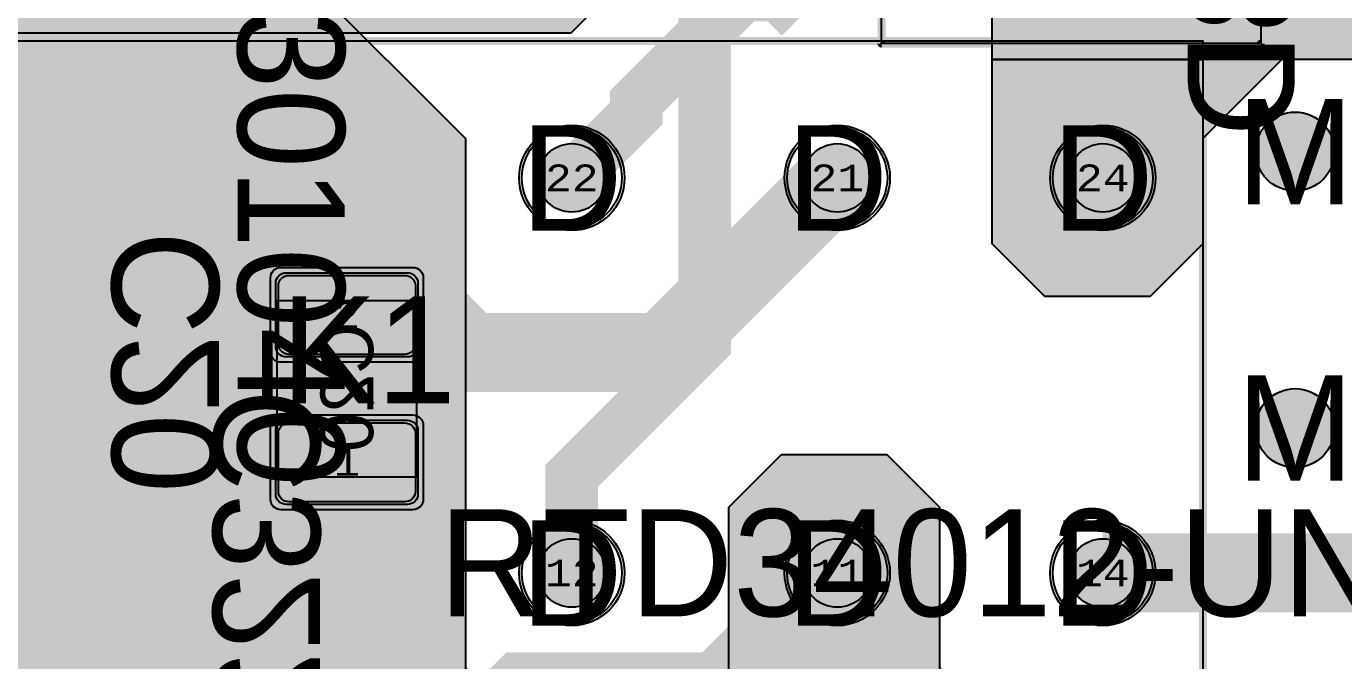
# Model space of a CAD drawing. Extents: x -19 to 284, y -54 to 100.
# Drawn here: x 28.17 to 53.17, y 43.09 to 55.13 of the extents above; entities that cross this region are included whole.
import ezdxf
from ezdxf.enums import TextEntityAlignment as Align

# ---------------------------------------------------------------- set-up
doc = ezdxf.new("R2010")
doc.units = 0
doc.header["$MEASUREMENT"] = 0
for name, color, linetype in [('ASSEMBLY_OUTLINES_BTM', 191, 'CONTINUOUS'), ('ASSEMBLY_OUTLINES_TOP', 102, 'CONTINUOUS'), ('ASSEMBLY_PART_NUMBERS_BTM', 191, 'CONTINUOUS'), ('ASSEMBLY_PART_NUMBERS_TOP', 102, 'CONTINUOUS'), ('ASSEMBLY_REF_DES_BTM', 191, 'CONTINUOUS'), ('ASSEMBLY_REF_DES_TOP', 102, 'CONTINUOUS'), ('DRILL_DRAWING', 21, 'CONTINUOUS'), ('GENERATED_SILKSCREEN_BTM', 255, 'CONTINUOUS'), ('GENERATED_SILKSCREEN_TOP', 140, 'CONTINUOUS'), ('MOUNTING_HOLES_LAYER_BOT17', 42, 'CONTINUOUS'), ('MOUNTING_HOLES_LAYER_TOP', 42, 'CONTINUOUS'), ('PART_HOLES_LAYER_BOTTOM', 30, 'CONTINUOUS'), ('PART_HOLES_LAYER_TOP', 30, 'CONTINUOUS'), ('PART_PADS_LAYER_BOTTOM', 230, 'CONTINUOUS'), ('PART_PADS_LAYER_TOP', 150, 'CONTINUOUS'), ('PART_PADS_SMD_BTM', 230, 'CONTINUOUS'), ('PIN_NUMBERS_BTM', 8, 'CONTINUOUS'), ('PIN_NUMBERS_TOP', 8, 'CONTINUOUS'), ('PLACEMENT_OUTLINES_BTM', 222, 'CONTINUOUS'), ('PLACEMENT_OUTLINES_TOP', 130, 'CONTINUOUS'), ('PLANE_DATA_LAYER_BOTTOM', 230, 'CONTINUOUS'), ('PLANE_DATA_LAYER_TOP', 150, 'CONTINUOUS'), ('PLANE_SHAPES_LAYER_BOTTOM', 230, 'CONTINUOUS'), ('PLANE_SHAPES_LAYER_TOP', 150, 'CONTINUOUS'), ('SILKSCREEN_OUTLINES_BTM', 211, 'CONTINUOUS'), ('SILKSCREEN_OUTLINES_TOP', 150, 'CONTINUOUS'), ('SILKSCREEN_REF_DES_BTM', 211, 'CONTINUOUS'), ('SOLDERMASK_PADS_BTM', 12, 'CONTINUOUS'), ('SOLDERMASK_PADS_TOP', 180, 'CONTINUOUS'), ('SOLDERPASTE_PADS_BTM', 12, 'CONTINUOUS'), ('TRACES_LAYER_BOTTOM', 230, 'CONTINUOUS'), ('TRACES_LAYER_TOP', 150, 'CONTINUOUS')]:
    doc.layers.add(name, color=color, linetype=linetype)
doc.styles.add('COURIER_NEW', font='COUR.TTF')
doc.styles.add('VERIBEST_GERBER_0', font='txt')

msp = doc.modelspace()

# ---------------------------------------------------------------- hatches: boundary and pattern name
at = {"layer": 'MOUNTING_HOLES_LAYER_BOT17'}
h = msp.add_hatch(color=256, dxfattribs=at)
edge = h.paths.add_edge_path()
edge.add_arc((52.25, 52.75), 0.75, 0, 360)
h = msp.add_hatch(color=256, dxfattribs=at)
edge = h.paths.add_edge_path()
edge.add_arc((52.25, 47.5), 0.75, 0, 360)
at = {"layer": 'MOUNTING_HOLES_LAYER_TOP'}
h = msp.add_hatch(color=256, dxfattribs=at)
edge = h.paths.add_edge_path()
edge.add_arc((52.25, 52.75), 0.75, 0, 360)
h = msp.add_hatch(color=256, dxfattribs=at)
edge = h.paths.add_edge_path()
edge.add_arc((52.25, 47.5), 0.75, 0, 360)
at = {"layer": 'PART_HOLES_LAYER_BOTTOM'}
h = msp.add_hatch(color=256, dxfattribs=at)
edge = h.paths.add_edge_path()
edge.add_arc((38.52, 52.25), 0.65, 0, 360)
h = msp.add_hatch(color=256, dxfattribs=at)
edge = h.paths.add_edge_path()
edge.add_arc((43.56, 52.25), 0.65, 0, 360)
h = msp.add_hatch(color=256, dxfattribs=at)
edge = h.paths.add_edge_path()
edge.add_arc((48.6, 52.25), 0.65, 0, 360)
h = msp.add_hatch(color=256, dxfattribs=at)
edge = h.paths.add_edge_path()
edge.add_arc((38.52, 44.75), 0.65, 0, 360)
h = msp.add_hatch(color=256, dxfattribs=at)
edge = h.paths.add_edge_path()
edge.add_arc((43.56, 44.75), 0.65, 0, 360)
h = msp.add_hatch(color=256, dxfattribs=at)
edge = h.paths.add_edge_path()
edge.add_arc((48.6, 44.75), 0.65, 0, 360)
at = {"layer": 'PART_HOLES_LAYER_TOP'}
h = msp.add_hatch(color=256, dxfattribs=at)
edge = h.paths.add_edge_path()
edge.add_arc((38.52, 52.25), 0.65, 0, 360)
h = msp.add_hatch(color=256, dxfattribs=at)
edge = h.paths.add_edge_path()
edge.add_arc((43.56, 52.25), 0.65, 0, 360)
h = msp.add_hatch(color=256, dxfattribs=at)
edge = h.paths.add_edge_path()
edge.add_arc((48.6, 52.25), 0.65, 0, 360)
h = msp.add_hatch(color=256, dxfattribs=at)
edge = h.paths.add_edge_path()
edge.add_arc((38.52, 44.75), 0.65, 0, 360)
h = msp.add_hatch(color=256, dxfattribs=at)
edge = h.paths.add_edge_path()
edge.add_arc((43.56, 44.75), 0.65, 0, 360)
h = msp.add_hatch(color=256, dxfattribs=at)
edge = h.paths.add_edge_path()
edge.add_arc((48.6, 44.75), 0.65, 0, 360)
at = {"layer": 'PLANE_DATA_LAYER_BOTTOM'}
h = msp.add_hatch(color=256, dxfattribs=at)
h.paths.add_polyline_path([(59.5, 28.7762, -0.414213562), (59.4238, 28.7), (56.85, 28.7, 0.414213562), (56.15, 28), (56.15, 27.0762, -0.414213562), (56.0738, 27), (56.000004, 27, 0.207684346), (55.999998, 26.999998), (54.500002, 25.500002), (54.5, 25.499996), (54.500002, 13.531565), (54.500002, 13.531564, -0.198909956), (54.477684, 13.477683), (49.522321, 8.522318, -0.198913366), (49.468439, 8.5), (39.500008, 8.5, 0.414213562), (39.5, 8.499992), (39.5, 5.0762, -0.414213562), (39.4238, 5), (16.5762, 5, -0.414213562), (16.5, 5.0762), (16.5, 7.999996), (16.499997, 8.000001), (12.000002, 12.499998, 0.207684346), (11.999996, 12.5), (2.5762, 12.5, -0.414213562), (2.5, 12.5762), (2.500002, 54.46844), (2.500002, 54.468441, -0.198909956), (2.52232, 54.522322), (3, 55.000002), (4.977679, 56.977682, -0.198913366), (5.031561, 57), (39.9238, 57, -0.414213562), (40, 56.9238), (39.999998, 56.53156), (39.999998, 56.531559, -0.198909956), (39.97768, 56.477678), (38.522322, 55.02232, -0.198913366), (38.46844, 55.000002), (8.500004, 55, 0.207684346), (8.499998, 54.999998), (5.000002, 51.500002), (5, 51.499996), (5, 41.500004), (5.000003, 41.499999), (10.97768, 35.522322, -0.198909956), (10.999998, 35.468441), (10.999998, 35.46844), (11, 20.500004), (11.000003, 20.499999), (13.499998, 18.000002, 0.207684346), (13.500004, 18), (17.499996, 18, 0.207684346), (17.500002, 18.000002), (20.499998, 20.999998), (20.5, 21.000004), (20.5, 31.9238, -0.414213562), (20.5762, 32), (28.9238, 32, -0.414213562), (29, 31.9238), (29, 15.000004), (29.000003, 14.999999), (31.499998, 12.500002, 0.207684346), (31.500004, 12.5), (35.999996, 12.5, 0.207684346), (36.000002, 12.500002), (39.499998, 15.999998), (39.5, 16.000004), (39.5, 40.9238, -0.414213562), (39.5762, 41), (59.4238, 41, -0.414213562), (59.5, 40.9238)], flags=0)
h.paths.add_polyline_path([(7.1, 20.3, 0.414213562), (8, 21.2), (8, 23.8, 0.414213562), (7.1, 24.7), (3.9, 24.7, 0.414213562), (3, 23.8), (3, 21.2, 0.414213562), (3.9, 20.3)], flags=0)
h.paths.add_polyline_path([(7.1, 27.3, 0.414213562), (8, 28.2), (8, 30.8, 0.414213562), (7.1, 31.7), (3.9, 31.7, 0.414213562), (3, 30.8), (3, 28.2, 0.414213562), (3.9, 27.3)], flags=0)
h.paths.add_polyline_path([(7.1, 33.8, 0.414213562), (8, 34.7), (8, 37.3, 0.414213562), (7.1, 38.2), (3.9, 38.2, 0.414213562), (3, 37.3), (3, 34.7, 0.414213562), (3.9, 33.8)], flags=0)
h.paths.add_polyline_path([(11.413742, 16.56043, 0.233034355), (12, 17.749999), (12, 17.75, 1), (9, 17.75), (9, 17.749999, 0.233034355), (9.586258, 16.56043, -0.492832038), (9.586258, 16.43957, 0.233034355), (9, 15.250001), (9, 15.25, 1), (12, 15.25), (12, 15.250001, 0.233034355), (11.413742, 16.43957, -0.492832038)], flags=0)
h.paths.add_polyline_path([(18.25, 6.5, -1), (20.75, 6.5, -1)], flags=0)
h.paths.add_polyline_path([(18.25, 9.25, -1), (20.75, 9.25, -1)], flags=0)
h.paths.add_polyline_path([(21.75, 6.5, -1), (24.25, 6.5, -1)], flags=0)
h.paths.add_polyline_path([(21.75, 9.25, -1), (24.25, 9.25, -1)], flags=0)
h.paths.add_polyline_path([(44.45, 20.65, 0.414213562), (45.35, 21.55), (45.35, 23.95, 0.414213562), (44.45, 24.85), (42.05, 24.85, 0.414213562), (41.15, 23.95), (41.15, 21.55, 0.414213562), (42.05, 20.65)], flags=0)
h.paths.add_polyline_path([(45.1, 14.3, 0.414213562), (46, 15.2), (46, 17.8, 0.414213562), (45.1, 18.7), (41.9, 18.7, 0.414213562), (41, 17.8), (41, 15.2, 0.414213562), (41.9, 14.3)], flags=0)
h.paths.add_polyline_path([(45.85, 26.05, 0.414213562), (46.75, 26.95), (46.75, 29.55, 0.414213562), (45.85, 30.45), (42.65, 30.45, 0.414213562), (41.75, 29.55), (41.75, 26.95, 0.414213562), (42.65, 26.05)], flags=0)
h.paths.add_polyline_path([(45.85, 32.3, 0.414213562), (46.75, 33.2), (46.75, 35.8, 0.414213562), (45.85, 36.7), (42.65, 36.7, 0.414213562), (41.75, 35.8), (41.75, 33.2, 0.414213562), (42.65, 32.3)], flags=0)
at = {"layer": 'PLANE_DATA_LAYER_TOP'}
h = msp.add_hatch(color=256, dxfattribs=at)
h.paths.add_polyline_path([(85.5, 16.0762, -0.414213562), (85.4238, 16), (55.500004, 16, 0.207684346), (55.499998, 15.999998), (50.000002, 10.500002), (50, 10.499996), (50, 5.5762, -0.414213562), (49.9238, 5.5), (23.951525, 5.5, -0.662846015), (23.896853, 5.629279, 0.195073044), (24.25, 6.5, 1), (21.75, 6.5, 0.195073044), (22.103147, 5.629279, -0.662846015), (22.048475, 5.5), (20.451525, 5.5, -0.662846015), (20.396853, 5.629279, 0.195073044), (20.75, 6.5, 1), (18.25, 6.5, 0.195073044), (18.603147, 5.629279, -0.662846015), (18.548475, 5.5), (15.5762, 5.5, -0.414213562), (15.5, 5.5762), (15.5, 13.999996), (15.499997, 14.000001), (13.52232, 15.977678, -0.198909956), (13.500002, 16.031559), (13.500002, 16.03156), (13.5, 18.499996), (13.499997, 18.500001), (11.000002, 20.999998, 0.207684346), (10.999996, 21), (3.0762, 21, -0.414213562), (3, 21.0762), (3, 44.9238, -0.414213562), (3.0762, 45), (20.4238, 45, -0.414213562), (20.5, 44.9238), (20.5, 43.000004), (20.500003, 42.999999), (21.75, 41.75), (21.999998, 41.500002, 0.207684346), (22.000004, 41.5), (24.999996, 41.5, 0.207684346), (25.000002, 41.500002), (26.499998, 42.999998), (26.5, 43.000004), (26.500002, 55.968439), (26.500002, 55.96844, -0.198909956), (26.52232, 56.022321), (29.499998, 58.999998), (29.5, 59.000004), (29.5, 63.459219, -0.250764891), (29.533932, 63.522621), (30.230803, 63.987201, -0.148068176), (30.273071, 63.999999), (31.15, 64), (31.4238, 64, -0.414213562), (31.5, 63.9238), (31.5, 58.000004), (31.500003, 57.999999), (36.47768, 53.022322, -0.198909956), (36.499998, 52.968441), (36.499998, 52.96844), (36.5, 43.000004), (36.500003, 42.999999), (37.999998, 41.500002, 0.207684346), (38.000004, 41.5), (39.999996, 41.5, 0.207684346), (40.000002, 41.500002), (41.499998, 42.999998), (41.5, 43.000004), (41.500002, 45.96844), (41.500002, 45.968441, -0.198909956), (41.52232, 46.022322), (42.477678, 46.97768, -0.198913366), (42.53156, 46.999998), (44.46844, 46.999998, -0.198913366), (44.522322, 46.97768), (45.47768, 46.022322, -0.198909956), (45.499998, 45.968441), (45.499998, 45.96844), (45.5, 43.000004), (45.500003, 42.999999), (46.999998, 41.500002, 0.207684346), (47.000004, 41.5), (61.4238, 41.5, -0.414213562), (61.5, 41.4238), (61.5, 36.000004), (61.500003, 35.999999), (68.499998, 29.000002, 0.207684346), (68.500004, 29), (85.4238, 29, -0.414213562), (85.5, 28.9238)], flags=0)
h.paths.add_polyline_path([(11.413742, 41.56043, 0.233034355), (12, 42.749999), (12, 42.75, 1), (9, 42.75), (9, 42.749999, 0.233034355), (9.586258, 41.56043, -0.492832038), (9.586258, 41.43957, 0.233034355), (9, 40.250001), (9, 40.25, 1), (12, 40.25), (12, 40.250001, 0.233034355), (11.413742, 41.43957, -0.492832038)], flags=0)
h.paths.add_polyline_path([(18.25, 9.25, -1), (20.75, 9.25, -1)], flags=0)
h.paths.add_polyline_path([(21.75, 9.25, -1), (24.25, 9.25, -1)], flags=0)
h.paths.add_polyline_path([(31.15, 22.75, -1), (35.35, 22.75, -1)], flags=0)
h.paths.add_polyline_path([(42.11, 44.75, -1), (45.01, 44.75, -1)], flags=0)
h.paths.add_polyline_path([(74.499998, 20.999998), (74.5, 21.000004), (74.5, 24.499996), (74.499997, 24.500001), (72.500002, 26.499998, 0.207684346), (72.499996, 26.5), (40.500004, 26.5, 0.207684346), (40.499998, 26.499998), (38.500002, 24.500002), (38.5, 24.499996), (38.5, 21.000004), (38.500003, 20.999999), (40.499998, 19.000002, 0.207684346), (40.500004, 19), (72.499996, 19, 0.207684346), (72.500002, 19.000002)], flags=0)
h.paths.add_polyline_path([(77.9, 22.75, -1), (82.1, 22.75, -1)], flags=0)
h = msp.add_hatch(color=256, dxfattribs=at)
h.paths.add_polyline_path([(94.5, 38.0762, -0.414213562), (94.4238, 38), (89.500004, 38, 0.207684346), (89.499998, 37.999998), (85.500002, 34.000002), (85.5, 33.999996), (85.5, 30.5762, -0.414213562), (85.4238, 30.5), (69.53156, 30.500002, -0.198913366), (69.477678, 30.52232), (63.52232, 36.477678, -0.198909956), (63.500002, 36.531559), (63.500002, 36.53156), (63.5, 49.999996), (63.499997, 50.000001), (59.000002, 54.499998, 0.207684346), (58.999996, 54.5), (52.000004, 54.5, 0.207684346), (51.999998, 54.499998), (50.500002, 53.000002), (50.5, 52.999996), (50.499998, 51.03156), (50.499998, 51.031559, -0.198909956), (50.47768, 50.977678), (49.522322, 50.02232, -0.198913366), (49.46844, 50.000002), (47.53156, 50.000002, -0.198913366), (47.477678, 50.02232), (46.52232, 50.977678, -0.198909956), (46.500002, 51.031559), (46.500002, 55.468441, -0.198909956), (46.52232, 55.522322), (48.477678, 57.47768, -0.198913366), (48.53156, 57.499998), (72.468438, 57.5, -0.198913366), (72.52232, 57.477682), (77.999998, 52.000002, 0.207684346), (78.000004, 52), (82.96844, 51.999998, -0.198913366), (83.022322, 51.97768), (89.499998, 45.500002, 0.207684346), (89.500004, 45.5), (94.4238, 45.5, -0.414213562), (94.5, 45.4238)], flags=0)
h.paths.add_polyline_path([(47.15, 52.25, -1), (50.05, 52.25, -1)], flags=0)
for points in [[(48.6, 52.25), (47.520814, 53.329186)], [(48.6, 52.25), (49.679186, 53.329186)], [(48.6, 52.25), (47.520814, 51.170814)], [(48.6, 52.25), (49.679186, 51.170814)], [(43.56, 44.75), (42.480814, 45.829186)], [(43.56, 44.75), (44.639186, 45.829186)], [(43.56, 44.75), (42.480814, 43.670814)], [(43.56, 44.75), (44.639186, 43.670814)]]:
    msp.add_hatch(color=256, dxfattribs=at).paths.add_polyline_path(points, is_closed=False, flags=0)
at = {"layer": 'PLANE_SHAPES_LAYER_BOTTOM'}
msp.add_hatch(color=256, dxfattribs=at).paths.add_polyline_path([(40, 56.5), (38.5, 55), (5, 55), (5, 57), (40, 57)], flags=0)
at = {"layer": 'PLANE_SHAPES_LAYER_TOP'}
for points in [[(61.5, 54.5), (46.5, 54.5), (46.5, 55.5), (48.5, 57.5), (61.5, 57.5)], [(36.5, 41.5), (26.5, 41.5), (26.5, 56), (33.5, 56), (36.5, 53)], [(50.5, 51), (49.5, 50), (47.5, 50), (46.5, 51), (46.5, 54.5), (50.5, 54.5)], [(50.5, 53), (52, 54.5), (50.5, 54.5)], [(45.5, 41.5), (41.5, 41.5), (41.5, 46), (42.5, 47), (44.5, 47), (45.5, 46)]]:
    msp.add_hatch(color=256, dxfattribs=at).paths.add_polyline_path(points, flags=0)

# ---------------------------------------------------------------- linework, layer by layer
at = {"layer": 'ASSEMBLY_OUTLINES_BTM'}
for points in [[(44.4, 54.8), (44.4, 61.1), (51.6, 61.1), (51.6, 54.8)], [(32.93, 46.57), (32.93, 49.92), (35.57, 49.92), (35.57, 46.57)]]:
    msp.add_lwpolyline(points, close=True, dxfattribs=at)
at = {"layer": 'ASSEMBLY_OUTLINES_TOP'}
msp.add_lwpolyline([(21.5, 42.15), (21.5, 54.85), (50.5, 54.85), (50.5, 42.15)], close=True, dxfattribs=at)
at = {"layer": 'GENERATED_SILKSCREEN_BTM', "const_width": 0.15}
for points in [[(51.600005, 54.8, -0.414213562), (51.6, 54.799995), (44.4, 54.799995, -0.414213562), (44.399995, 54.8), (44.399995, 55.925), (44.400005, 55.925), (44.400005, 54.800005), (51.599995, 54.800005), (51.599995, 55.925), (51.600005, 55.925), (51.600005, 54.8)], [(32.930005, 47.666164, 0.000011642), (32.929995, 47.666156), (32.929995, 48.833844, 0.000011642), (32.930005, 48.833836), (32.930005, 47.666164)], [(35.570005, 47.666156, 0.000011642), (35.569995, 47.666164), (35.569995, 48.833836, 0.000011642), (35.570005, 48.833844), (35.570005, 47.666156)]]:
    msp.add_lwpolyline(points, format="xyb", dxfattribs=at)
at = {"layer": 'GENERATED_SILKSCREEN_BTM', "const_width": 0.254}
for points in [[(31.805744, 50.615), (31.52736, 50.956376), (31.521264, 50.966536), (31.513136, 50.968568), (31.505008, 50.972632), (31.494848, 50.974664), (30.100896, 50.974664), (30.090736, 50.972632), (30.082608, 50.968568), (30.078544, 50.964504), (30.07448, 50.962472), (30.068384, 50.956376), (29.79, 50.615), (29.787968, 50.608904), (29.785936, 50.602808), (29.783904, 50.600776), (29.781872, 50.592648), (29.781872, 49.907864), (29.783904, 49.897704), (29.785936, 49.89364), (29.787968, 49.887544), (29.79, 49.881448), (30.068384, 49.53804), (30.078544, 49.529912), (30.0948, 49.525848), (30.10496, 49.52788), (30.117152, 49.531944), (30.12528, 49.53804), (30.133408, 49.5482), (30.139504, 49.55836), (30.141536, 49.56852), (30.141536, 49.57868), (30.13544, 49.586808), (29.865184, 49.922088), (29.865184, 50.578424), (30.121216, 50.891352), (31.474528, 50.891352), (31.73056, 50.578424), (31.73056, 49.922088), (31.460304, 49.586808), (31.45624, 49.57868), (31.454208, 49.56852), (31.45624, 49.55836), (31.462336, 49.5482), (31.470464, 49.53804), (31.480624, 49.531944), (31.490784, 49.52788), (31.505008, 49.525848), (31.5172, 49.529912), (31.52736, 49.53804), (31.805744, 49.881448), (31.809808, 49.889576), (31.81184, 49.891608), (31.81184, 49.897704), (31.813872, 49.899736), (31.813872, 49.901768), (31.813872, 49.907864), (31.813872, 50.592648), (31.81184, 50.600776), (31.809808, 50.608904), (31.805744, 50.615)], [(29.79, 47.96324), (30.068384, 47.621864), (30.078544, 47.615768), (30.086672, 47.613736), (30.092768, 47.609672), (30.100896, 47.60764), (30.37928, 47.60764), (30.385376, 47.609672), (30.3996, 47.613736), (30.40976, 47.615768), (30.413824, 47.621864), (31.513136, 48.975176), (31.73056, 48.975176), (31.73056, 47.64828), (31.734624, 47.634056), (31.742752, 47.621864), (31.756976, 47.615768), (31.773232, 47.613736), (31.787456, 47.615768), (31.80168, 47.621864), (31.809808, 47.634056), (31.813872, 47.64828), (31.813872, 49.017848), (31.809808, 49.034104), (31.799648, 49.044264), (31.789488, 49.054424), (31.773232, 49.058488), (31.494848, 49.058488), (31.488752, 49.056456), (31.474528, 49.052392), (31.468432, 49.048328), (31.464368, 49.044264), (31.460304, 49.0402), (30.35896, 47.68892), (30.121216, 47.68892), (29.865184, 48.005912), (29.865184, 48.662248), (30.13544, 48.993464), (30.139504, 49.007688), (30.137472, 49.01988), (30.131376, 49.034104), (30.119184, 49.042232), (30.106992, 49.05036), (30.092768, 49.052392), (30.078544, 49.05036), (30.068384, 49.0402), (29.79, 48.698824), (29.787968, 48.690696), (29.785936, 48.6846), (29.783904, 48.682568), (29.781872, 48.67444), (29.781872, 47.989656), (29.783904, 47.981528), (29.783904, 47.979496), (29.785936, 47.977464), (29.787968, 47.971368), (29.79, 47.96324)], [(30.068384, 47.11996), (29.79, 46.778584), (29.787968, 46.770456), (29.785936, 46.76436), (29.783904, 46.762328), (29.781872, 46.7542), (29.781872, 46.069416), (29.783904, 46.061288), (29.783904, 46.059256), (29.785936, 46.057224), (29.787968, 46.051128), (29.79, 46.043), (30.068384, 45.701624), (30.078544, 45.695528), (30.086672, 45.693496), (30.092768, 45.689432), (30.100896, 45.6874), (31.494848, 45.6874), (31.500944, 45.689432), (31.515168, 45.693496), (31.519232, 45.695528), (31.52736, 45.701624), (31.805744, 46.043), (31.807776, 46.051128), (31.809808, 46.055192), (31.81184, 46.059256), (31.813872, 46.06332), (31.813872, 46.069416), (31.813872, 46.7542), (31.81184, 46.762328), (31.809808, 46.770456), (31.805744, 46.778584), (31.52736, 47.11996), (31.523296, 47.124024), (31.521264, 47.128088), (31.515168, 47.132152), (31.500944, 47.136216), (31.494848, 47.138248), (30.100896, 47.138248), (30.092768, 47.136216), (30.086672, 47.132152), (30.078544, 47.128088), (30.068384, 47.11996)], [(30.121216, 47.054936), (31.474528, 47.054936), (31.576128, 46.935048), (29.97288, 45.95156), (29.865184, 46.085672), (29.865184, 46.742008), (30.121216, 47.054936)], [(31.62896, 46.870024), (31.73056, 46.742008), (31.73056, 46.085672), (31.474528, 45.76868), (30.121216, 45.76868), (30.025712, 45.888568), (31.62896, 46.870024)]]:
    msp.add_lwpolyline(points, dxfattribs=at)
at = {"layer": 'GENERATED_SILKSCREEN_TOP', "const_width": 0.15}
msp.add_lwpolyline([(21.5, 42.15), (21.5, 54.85), (50.5, 54.85), (50.5, 42.15)], close=True, dxfattribs=at)
at = {"layer": 'MOUNTING_HOLES_LAYER_BOT17'}
for centre in [(52.25, 52.75), (52.25, 47.5)]:
    msp.add_circle(centre, 0.75, dxfattribs=at)
at = {"layer": 'MOUNTING_HOLES_LAYER_TOP'}
for centre in [(52.25, 52.75), (52.25, 47.5)]:
    msp.add_circle(centre, 0.75, dxfattribs=at)
at = {"layer": 'PART_HOLES_LAYER_BOTTOM'}
for centre in [(38.52, 52.25), (43.56, 52.25), (48.6, 52.25), (38.52, 44.75), (43.56, 44.75), (48.6, 44.75)]:
    msp.add_circle(centre, 0.65, dxfattribs=at)
at = {"layer": 'PART_HOLES_LAYER_TOP'}
for centre in [(38.52, 52.25), (43.56, 52.25), (48.6, 52.25), (38.52, 44.75), (43.56, 44.75), (48.6, 44.75)]:
    msp.add_circle(centre, 0.65, dxfattribs=at)
at = {"layer": 'PART_PADS_LAYER_BOTTOM'}
for centre in [(38.52, 52.25), (43.56, 52.25), (48.6, 52.25), (38.52, 44.75), (43.56, 44.75), (48.6, 44.75)]:
    msp.add_circle(centre, 0.95, dxfattribs=at)
at = {"layer": 'PART_PADS_LAYER_TOP'}
for centre in [(38.52, 52.25), (43.56, 52.25), (48.6, 52.25), (38.52, 44.75), (43.56, 44.75), (48.6, 44.75)]:
    msp.add_circle(centre, 0.95, dxfattribs=at)
at = {"layer": 'PART_PADS_SMD_BTM'}
for points in [[(32.9, 50.25, -0.414213562), (33.1, 50.45), (35.4, 50.45, -0.414213562), (35.6, 50.25), (35.6, 49.05, -0.414213562), (35.4, 48.85), (33.1, 48.85, -0.414213562), (32.9, 49.05)], [(32.9, 47.45, -0.414213562), (33.1, 47.65), (35.4, 47.65, -0.414213562), (35.6, 47.45), (35.6, 46.25, -0.414213562), (35.4, 46.05), (33.1, 46.05, -0.414213562), (32.9, 46.25)]]:
    msp.add_lwpolyline(points, format="xyb", close=True, dxfattribs=at)
at = {"layer": 'PLACEMENT_OUTLINES_BTM'}
for points in [[(44.4, 54.8), (44.4, 61.1), (51.6, 61.1), (51.6, 54.8)], [(32.93, 46.57), (32.93, 49.92), (35.57, 49.92), (35.57, 46.57)]]:
    msp.add_lwpolyline(points, close=True, dxfattribs=at)
at = {"layer": 'PLACEMENT_OUTLINES_TOP'}
msp.add_lwpolyline([(21.5, 42.15), (21.5, 54.85), (50.5, 54.85), (50.5, 42.15)], close=True, dxfattribs=at)
at = {"layer": 'PLANE_DATA_LAYER_TOP', "const_width": 1}
for points in [[(48.6, 52.25), (47.520814, 53.329186)], [(48.6, 52.25), (49.679186, 53.329186)], [(48.6, 52.25), (47.520814, 51.170814)], [(48.6, 52.25), (49.679186, 51.170814)], [(43.56, 44.75), (42.480814, 45.829186)], [(43.56, 44.75), (44.639186, 45.829186)], [(43.56, 44.75), (42.480814, 43.670814)], [(43.56, 44.75), (44.639186, 43.670814)]]:
    msp.add_lwpolyline(points, dxfattribs=at)
at = {"layer": 'PLANE_SHAPES_LAYER_BOTTOM'}
msp.add_lwpolyline([(40, 56.5), (38.5, 55), (5, 55), (5, 57), (40, 57)], close=True, dxfattribs=at)
at = {"layer": 'PLANE_SHAPES_LAYER_TOP'}
for points in [[(61.5, 54.5), (46.5, 54.5), (46.5, 55.5), (48.5, 57.5), (61.5, 57.5)], [(36.5, 41.5), (26.5, 41.5), (26.5, 56), (33.5, 56), (36.5, 53)], [(50.5, 51), (49.5, 50), (47.5, 50), (46.5, 51), (46.5, 54.5), (50.5, 54.5)], [(50.5, 53), (52, 54.5), (50.5, 54.5)], [(45.5, 41.5), (41.5, 41.5), (41.5, 46), (42.5, 47), (44.5, 47), (45.5, 46)]]:
    msp.add_lwpolyline(points, close=True, dxfattribs=at)
at = {"layer": 'SILKSCREEN_OUTLINES_BTM'}
for points in [[(44.4, 54.8), (44.4, 61.1), (51.6, 61.1), (51.6, 54.8)], [(32.93, 46.57), (32.93, 49.92), (35.57, 49.92), (35.57, 46.57)]]:
    msp.add_lwpolyline(points, close=True, dxfattribs=at)
at = {"layer": 'SILKSCREEN_OUTLINES_TOP'}
msp.add_lwpolyline([(21.5, 42.15), (21.5, 54.85), (50.5, 54.85), (50.5, 42.15)], close=True, dxfattribs=at)
at = {"layer": 'SOLDERMASK_PADS_BTM'}
for points in [[(32.8, 50.35, -0.414213562), (33, 50.55), (35.5, 50.55, -0.414213562), (35.7, 50.35), (35.7, 48.95, -0.414213562), (35.5, 48.75), (33, 48.75, -0.414213562), (32.8, 48.95)], [(32.8, 47.55, -0.414213562), (33, 47.75), (35.5, 47.75, -0.414213562), (35.7, 47.55), (35.7, 46.15, -0.414213562), (35.5, 45.95), (33, 45.95, -0.414213562), (32.8, 46.15)]]:
    msp.add_lwpolyline(points, format="xyb", close=True, dxfattribs=at)
for centre in [(38.52, 52.25), (43.56, 52.25), (48.6, 52.25), (38.52, 44.75), (43.56, 44.75), (48.6, 44.75)]:
    msp.add_circle(centre, 1, dxfattribs=at)
at = {"layer": 'SOLDERMASK_PADS_TOP'}
for centre in [(38.52, 52.25), (43.56, 52.25), (48.6, 52.25), (38.52, 44.75), (43.56, 44.75), (48.6, 44.75)]:
    msp.add_circle(centre, 1, dxfattribs=at)
at = {"layer": 'SOLDERPASTE_PADS_BTM'}
for points in [[(32.95, 50.2, -0.414213562), (33.15, 50.4), (35.35, 50.4, -0.414213562), (35.55, 50.2), (35.55, 49.1, -0.414213562), (35.35, 48.9), (33.15, 48.9, -0.414213562), (32.95, 49.1)], [(32.95, 47.4, -0.414213562), (33.15, 47.6), (35.35, 47.6, -0.414213562), (35.55, 47.4), (35.55, 46.3, -0.414213562), (35.35, 46.1), (33.15, 46.1, -0.414213562), (32.95, 46.3)]]:
    msp.add_lwpolyline(points, format="xyb", close=True, dxfattribs=at)
at = {"layer": 'TRACES_LAYER_BOTTOM'}
for points, const_width in [([(48.6, 44.75), (57.844327, 44.75), (60.063907, 46.96958), (60.063907, 57.980845), (67.088943, 65.005881), (75.494119, 65.005881), (80, 60.5)], 1.5), ([(44.55, 58), (44.55, 57.7), (42.507537, 55.657537), (42.440074, 55.725), (41.775, 55.725), (39.745, 53.695), (39.745, 53.475), (38.52, 52.25)], 1), ([(34.25, 49.65), (35.875, 49.65), (36.587646, 48.937354), (40.247354, 48.937354), (43.56, 52.25)], 1.5), ([(34.25, 49.65), (32.325, 49.65), (21.25, 38.575), (21.25, 36.5)], 1.5), ([(34.25, 46.85), (34.25, 41.4)], 1.5), ([(43.56, 44.75), (41.301308, 42.491308), (37.591308, 42.491308), (36.5, 41.4), (34.25, 41.4)], 1.5)]:
    msp.add_lwpolyline(points, dxfattribs=dict(at, const_width=const_width))
at = {"layer": 'TRACES_LAYER_TOP', "const_width": 1}
msp.add_lwpolyline([(38.52, 44.75), (38.52, 46.595545), (41.04, 49.115545), (41.04, 55.75355), (43.193158, 57.906708), (43.193158, 81.845966), (42.117983, 82.921141), (40.878859, 82.921141), (39.5, 84.3)], dxfattribs=at)

# ---------------------------------------------------------------- texts
at = {"layer": 'ASSEMBLY_PART_NUMBERS_BTM', "style": 'VERIBEST_GERBER_0', "text_generation_flag": 2}
for s, p in [('GRM188R71H104KA93D', (50.21, 84)), ('C3225X7T2J104K160AC', (31.71, 48.25))]:
    msp.add_text(s, height=2.032, rotation=90, dxfattribs=at).set_placement(p, align=Align.TOP_LEFT)
at = {"layer": 'ASSEMBLY_PART_NUMBERS_TOP', "style": 'VERIBEST_GERBER_0'}
msp.add_text('0039301040', height=2.032, rotation=270, dxfattribs=at).set_placement((34.21, 61.5), align=Align.TOP_LEFT)
msp.add_text('RTD34012-UNIVERSAL', height=2.032, dxfattribs=at).set_placement((36, 45.96), align=Align.TOP_LEFT)
at = {"layer": 'ASSEMBLY_REF_DES_BTM', "style": 'VERIBEST_GERBER_0', "text_generation_flag": 2}
msp.add_text('C20', height=1, rotation=90, dxfattribs=at).set_placement((33.75, 49.5), align=Align.TOP_LEFT)
at = {"layer": 'ASSEMBLY_REF_DES_TOP', "style": 'VERIBEST_GERBER_0'}
msp.add_text('K1', height=2.032, dxfattribs=at).set_placement((33, 50), align=Align.TOP_LEFT)
at = {"layer": 'DRILL_DRAWING', "style": 'VERIBEST_GERBER_0'}
for s, p in [('M', (52.25, 52.75)), ('D', (38.52, 52.25)), ('D', (43.56, 52.25)), ('D', (48.6, 52.25)), ('M', (52.25, 47.5)), ('D', (38.52, 44.75)), ('D', (43.56, 44.75)), ('D', (48.6, 44.75))]:
    msp.add_text(s, height=2, dxfattribs=at).set_placement(p, align=Align.MIDDLE_CENTER)
at = {"layer": 'PIN_NUMBERS_BTM', "style": 'COURIER_NEW'}
for s, p in [('22', (38.52, 52.25)), ('21', (43.56, 52.25)), ('24', (48.6, 52.25)), ('2', (34.25, 49.65)), ('1', (34.25, 46.85)), ('12', (38.52, 44.75)), ('11', (43.56, 44.75)), ('14', (48.6, 44.75))]:
    msp.add_text(s, height=0.508, dxfattribs=at).set_placement(p, align=Align.MIDDLE_CENTER)
at = {"layer": 'PIN_NUMBERS_TOP', "style": 'COURIER_NEW'}
for s, p in [('22', (38.52, 52.25)), ('21', (43.56, 52.25)), ('24', (48.6, 52.25)), ('2', (34.25, 49.65)), ('1', (34.25, 46.85)), ('12', (38.52, 44.75)), ('11', (43.56, 44.75)), ('14', (48.6, 44.75))]:
    msp.add_text(s, height=0.508, dxfattribs=at).set_placement(p, align=Align.MIDDLE_CENTER)
at = {"layer": 'SILKSCREEN_REF_DES_BTM', "style": 'VERIBEST_GERBER_0', "text_generation_flag": 2}
msp.add_text('C20', height=2.032, rotation=90, dxfattribs=at).set_placement((29.79, 51.25), align=Align.TOP_LEFT)

doc.saveas('drawing.dxf')
